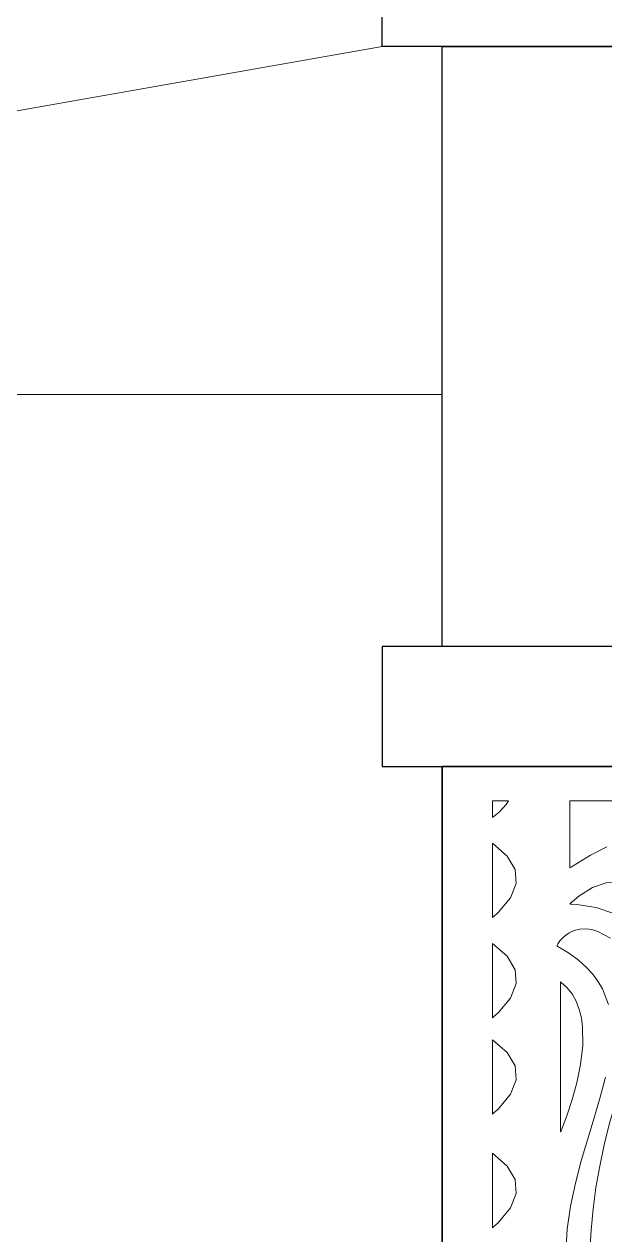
# Model space of a CAD drawing. Header units: inches. Extents: x 249 to 1192, y -18 to 440.
# Drawn here: x 613.56 to 614.044, y 261.748 to 262.756 of the extents above; entities that cross this region are included whole.
import ezdxf

# ---------------------------------------------------------------- set-up
doc = ezdxf.new("R2010")
doc.units = ezdxf.units.IN
doc.header["$MEASUREMENT"] = 0
for name, color, linetype, lineweight in [('DINDING', 6, 'Continuous', 0), ('KACA', 141, 'Continuous', 30), ('LANTAI', 135, 'Continuous', 9)]:
    doc.layers.add(name, color=color, linetype=linetype, lineweight=lineweight)
doc.layers.add('KOLOM', color=5, linetype='Continuous')

# ---------------------------------------------------------------- blocks, each defined once
blk = doc.blocks.new('GORGA')
blk.add_lwpolyline([(366.5922, 151.1909), (367.5922, 151.1909), (367.5922, 149.1909), (366.5922, 149.1909)], close=True)
blk.add_lwpolyline([(366.5922, 151.1909), (367.5922, 151.1909), (367.5922, 149.1909), (366.5922, 149.1909)], close=True)
at = {"lineweight": 9}
for points in [[(367.4518, 151.048), (367.4623, 151.0535), (367.4674, 151.055), (367.4725, 151.0557), (367.4773, 151.0554), (367.482, 151.0543), (367.4863, 151.0523), (367.4903, 151.0494), (367.4939, 151.0456), (367.4956, 151.0433), (367.4963, 151.0421), (367.4965, 151.0414), (367.4943, 151.0402), (367.4859, 151.035), (367.4786, 151.0296), (367.4723, 151.0239), (367.4669, 151.0181), (367.4623, 151.012), (367.4586, 151.0057), (367.4535, 150.9925)], [(367.4559, 150.9322), (367.4603, 150.9155), (367.4654, 150.8983), (367.4762, 150.8624), (367.4811, 150.8437), (367.4851, 150.8247), (367.4878, 150.8054), (367.4889, 150.7857)], [(367.4518, 151.048), (367.4623, 151.0535), (367.4674, 151.055), (367.4725, 151.0557), (367.4773, 151.0554), (367.482, 151.0543), (367.4863, 151.0523), (367.4903, 151.0494), (367.4939, 151.0456), (367.4956, 151.0433), (367.4963, 151.0421), (367.4965, 151.0414), (367.4943, 151.0402), (367.4859, 151.035), (367.4786, 151.0296), (367.4723, 151.0239), (367.4669, 151.0181), (367.4623, 151.012), (367.4586, 151.0057), (367.4535, 150.9925)], [(367.4559, 150.9322), (367.4603, 150.9155), (367.4654, 150.8983), (367.4762, 150.8624), (367.4811, 150.8437), (367.4851, 150.8247), (367.4878, 150.8054), (367.4889, 150.7857)], [(367.4482, 151.1623), (367.4573, 151.1623), (367.4654, 151.1624), (367.4724, 151.1624), (367.478, 151.1624), (367.4823, 151.1624), (367.4849, 151.1624), (367.4858, 151.1624), (367.4858, 151.1624), (367.4858, 151.1615), (367.4858, 151.1588), (367.4858, 151.1547), (367.4858, 151.1494), (367.4858, 151.137), (367.4858, 151.1241), (367.4858, 151.1183), (367.4858, 151.1133), (367.4858, 151.1094), (367.4858, 151.107), (367.4858, 151.1065), (367.4858, 151.1064), (367.4857, 151.1065), (367.4847, 151.1071), (367.4829, 151.1083), (367.4686, 151.117), (367.4549, 151.1241)], [(367.4482, 151.1623), (367.4573, 151.1623), (367.4654, 151.1624), (367.4724, 151.1624), (367.478, 151.1624), (367.4823, 151.1624), (367.4849, 151.1624), (367.4858, 151.1624), (367.4858, 151.1624), (367.4858, 151.1615), (367.4858, 151.1588), (367.4858, 151.1547), (367.4858, 151.1494), (367.4858, 151.137), (367.4858, 151.1241), (367.4858, 151.1183), (367.4858, 151.1133), (367.4858, 151.1094), (367.4858, 151.107), (367.4858, 151.1065), (367.4858, 151.1064), (367.4857, 151.1065), (367.4847, 151.1071), (367.4829, 151.1083), (367.4686, 151.117), (367.4549, 151.1241)], [(367.469, 150.7871), (367.468, 150.8047), (367.4663, 150.8224), (367.4639, 150.8402), (367.4608, 150.858), (367.4571, 150.8758), (367.4526, 150.8937), (367.4473, 150.9114), (367.4414, 150.9291), (367.4347, 150.9467)], [(367.469, 150.7871), (367.468, 150.8047), (367.4663, 150.8224), (367.4639, 150.8402), (367.4608, 150.858), (367.4571, 150.8758), (367.4526, 150.8937), (367.4473, 150.9114), (367.4414, 150.9291), (367.4347, 150.9467)]]:
    blk.add_lwpolyline(points, dxfattribs=at)
for points in [[(367.5501, 151.1624), (367.5501, 151.1564), (367.5501, 151.1484), (367.5447, 151.1528), (367.5388, 151.1593), (367.5369, 151.1624), (367.5399, 151.1624), (367.5444, 151.1624), (367.5484, 151.1624)], [(367.5501, 151.1624), (367.5501, 151.1564), (367.5501, 151.1484), (367.5447, 151.1528), (367.5388, 151.1593), (367.5369, 151.1624), (367.5399, 151.1624), (367.5444, 151.1624), (367.5484, 151.1624)], [(367.5501, 151.1271), (367.5379, 151.1163), (367.5313, 151.1051), (367.5304, 151.0935), (367.5351, 151.0816), (367.5454, 151.0692), (367.5489, 151.066), (367.5501, 151.065), (367.5501, 151.0656), (367.5501, 151.0746), (367.5501, 151.1074), (367.5501, 151.1213), (367.5501, 151.1271)], [(367.5501, 151.1271), (367.5379, 151.1163), (367.5313, 151.1051), (367.5304, 151.0935), (367.5351, 151.0816), (367.5454, 151.0692), (367.5489, 151.066), (367.5501, 151.065), (367.5501, 151.0656), (367.5501, 151.0746), (367.5501, 151.1074), (367.5501, 151.1213), (367.5501, 151.1271)], [(367.4195, 151.0358), (367.4151, 151.0494), (367.414, 151.0617), (367.4159, 151.0724), (367.4203, 151.0813), (367.4269, 151.0881), (367.4352, 151.0927), (367.4448, 151.0946), (367.4555, 151.0939), (367.4667, 151.09), (367.4782, 151.083), (367.4838, 151.0781), (367.4853, 151.0768), (367.4854, 151.0763), (367.4843, 151.0763), (367.48, 151.076), (367.4638, 151.0735), (367.4491, 151.0684), (367.4365, 151.0606), (367.4265, 151.0498), (367.4226, 151.0432), (367.4195, 151.0358)], [(367.4195, 151.0358), (367.4151, 151.0494), (367.414, 151.0617), (367.4159, 151.0724), (367.4203, 151.0813), (367.4269, 151.0881), (367.4352, 151.0927), (367.4448, 151.0946), (367.4555, 151.0939), (367.4667, 151.09), (367.4782, 151.083), (367.4838, 151.0781), (367.4853, 151.0768), (367.4854, 151.0763), (367.4843, 151.0763), (367.48, 151.076), (367.4638, 151.0735), (367.4491, 151.0684), (367.4365, 151.0606), (367.4265, 151.0498), (367.4226, 151.0432), (367.4195, 151.0358)], [(367.5501, 151.0435), (367.5379, 151.0328), (367.5313, 151.0216), (367.5304, 151.01), (367.5351, 150.998), (367.5454, 150.9856), (367.5489, 150.9825), (367.5501, 150.9815), (367.5501, 150.9821), (367.5501, 150.9911), (367.5501, 151.0239), (367.5501, 151.0378), (367.5501, 151.0435)], [(367.5501, 151.0435), (367.5379, 151.0328), (367.5313, 151.0216), (367.5304, 151.01), (367.5351, 150.998), (367.5454, 150.9856), (367.5489, 150.9825), (367.5501, 150.9815), (367.5501, 150.9821), (367.5501, 150.9911), (367.5501, 151.0239), (367.5501, 151.0378), (367.5501, 151.0435)], [(367.4935, 151.0116), (367.4881, 151.0069), (367.4838, 151.0014), (367.4804, 150.9953), (367.4778, 150.9886), (367.4761, 150.9815), (367.4751, 150.9741), (367.475, 150.9585), (367.4768, 150.9426), (367.4799, 150.9274), (367.4837, 150.9134), (367.4876, 150.9016), (367.4893, 150.8967), (367.4909, 150.8927), (367.4922, 150.8895), (367.493, 150.8874), (367.4935, 150.8864), (367.4935, 150.8864), (367.4935, 150.8877), (367.4935, 150.8905), (367.4935, 150.8946), (367.4935, 150.8997), (367.4935, 150.9059), (367.4935, 150.9206), (367.4935, 150.9373), (367.4935, 150.972), (367.4935, 150.9874), (367.4935, 150.9942), (367.4935, 151), (367.4935, 151.0048), (367.4935, 151.0085), (367.4935, 151.0108), (367.4935, 151.0116)], [(367.4935, 151.0116), (367.4881, 151.0069), (367.4838, 151.0014), (367.4804, 150.9953), (367.4778, 150.9886), (367.4761, 150.9815), (367.4751, 150.9741), (367.475, 150.9585), (367.4768, 150.9426), (367.4799, 150.9274), (367.4837, 150.9134), (367.4876, 150.9016), (367.4893, 150.8967), (367.4909, 150.8927), (367.4922, 150.8895), (367.493, 150.8874), (367.4935, 150.8864), (367.4935, 150.8864), (367.4935, 150.8877), (367.4935, 150.8905), (367.4935, 150.8946), (367.4935, 150.8997), (367.4935, 150.9059), (367.4935, 150.9206), (367.4935, 150.9373), (367.4935, 150.972), (367.4935, 150.9874), (367.4935, 150.9942), (367.4935, 151), (367.4935, 151.0048), (367.4935, 151.0085), (367.4935, 151.0108), (367.4935, 151.0116)], [(367.5501, 150.9633), (367.5379, 150.9526), (367.5313, 150.9414), (367.5304, 150.9298), (367.5351, 150.9178), (367.5454, 150.9054), (367.5489, 150.9023), (367.5501, 150.9013), (367.5501, 150.9019), (367.5501, 150.9109), (367.5501, 150.9437), (367.5501, 150.9576), (367.5501, 150.9633)], [(367.5501, 150.9633), (367.5379, 150.9526), (367.5313, 150.9414), (367.5304, 150.9298), (367.5351, 150.9178), (367.5454, 150.9054), (367.5489, 150.9023), (367.5501, 150.9013), (367.5501, 150.9019), (367.5501, 150.9109), (367.5501, 150.9437), (367.5501, 150.9576), (367.5501, 150.9633)], [(367.5501, 150.8687), (367.5379, 150.8579), (367.5313, 150.8467), (367.5304, 150.8352), (367.5351, 150.8232), (367.5454, 150.8108), (367.5489, 150.8076), (367.5501, 150.8066), (367.5501, 150.8073), (367.5501, 150.8163), (367.5501, 150.849), (367.5501, 150.8629), (367.5501, 150.8687)], [(367.5501, 150.8687), (367.5379, 150.8579), (367.5313, 150.8467), (367.5304, 150.8352), (367.5351, 150.8232), (367.5454, 150.8108), (367.5489, 150.8076), (367.5501, 150.8066), (367.5501, 150.8073), (367.5501, 150.8163), (367.5501, 150.849), (367.5501, 150.8629), (367.5501, 150.8687)]]:
    blk.add_lwpolyline(points, close=True, dxfattribs=at)
blk = doc.blocks.new('tampak depan')
at = {"layer": 'DINDING'}
blk.add_lwpolyline([(699.5982, 337.2769), (697.899, 337.2769)], dxfattribs=at)
blk.add_lwpolyline([(699.5982, 337.2769), (697.899, 337.2769)], dxfattribs=at)
at = {"layer": 'KOLOM'}
for points in [[(699.5482, 337.6669), (700.6482, 337.6669), (700.6482, 337.5669), (699.5482, 337.5669)], [(699.5982, 337.5669), (700.5982, 337.5669), (700.5982, 337.0669), (699.5982, 337.0669)], [(700.6482, 337.0669), (699.5482, 337.0669), (699.5482, 336.9669), (700.6482, 336.9669)], [(699.5982, 336.9669), (700.5982, 336.9669), (700.5982, 334.9669), (699.5982, 334.9669)]]:
    blk.add_lwpolyline(points, close=True, dxfattribs=at)
at = {"layer": 'LANTAI'}
blk.add_lwpolyline([(689.6465, 334.915), (689.7377, 335.228), (689.8293, 335.3403), (689.9808, 335.458), (690.19, 335.5797), (690.4747, 335.7117), (690.7988, 335.838), (691.5562, 336.0774), (692.4299, 336.2945), (693.3798, 336.4822), (699.5482, 337.5669)], dxfattribs=at)
at = {"layer": 'KACA', "xscale": -1}
blk.add_blockref('GORGA', (1067.1904, 185.776), dxfattribs=at)

msp = doc.modelspace()

# ---------------------------------------------------------------- block references
at = {"layer": 'KOLOM'}
msp.add_blockref('tampak depan', (-85.6899, -74.829), dxfattribs=at)

doc.saveas('drawing.dxf')
